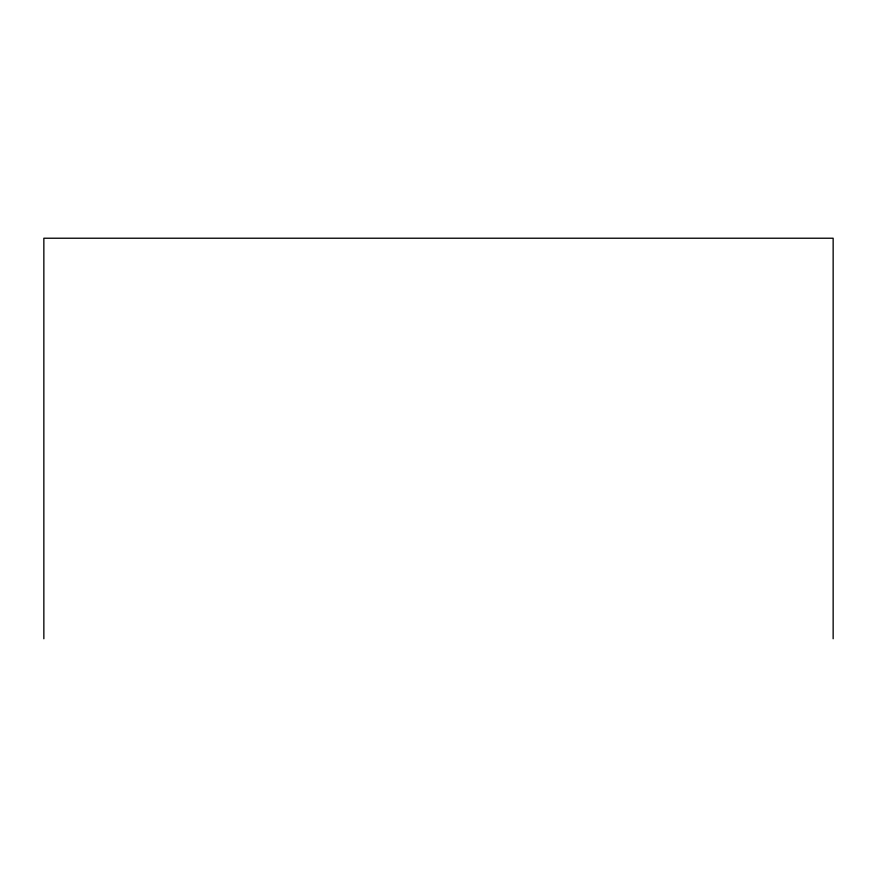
<?xml version="1.0" encoding="UTF-8"?>
<svg xmlns="http://www.w3.org/2000/svg" width="877" height="877" viewBox="0 0 877 877"><rect width="100%" height="100%" fill="white"/><g stroke="black" fill="none" stroke-linecap="round" stroke-linejoin="round"><path stroke-width="1.32" d="M833.15 638.774L833.15 238.226L43.85 238.226L43.85 638.774"/></g></svg>
